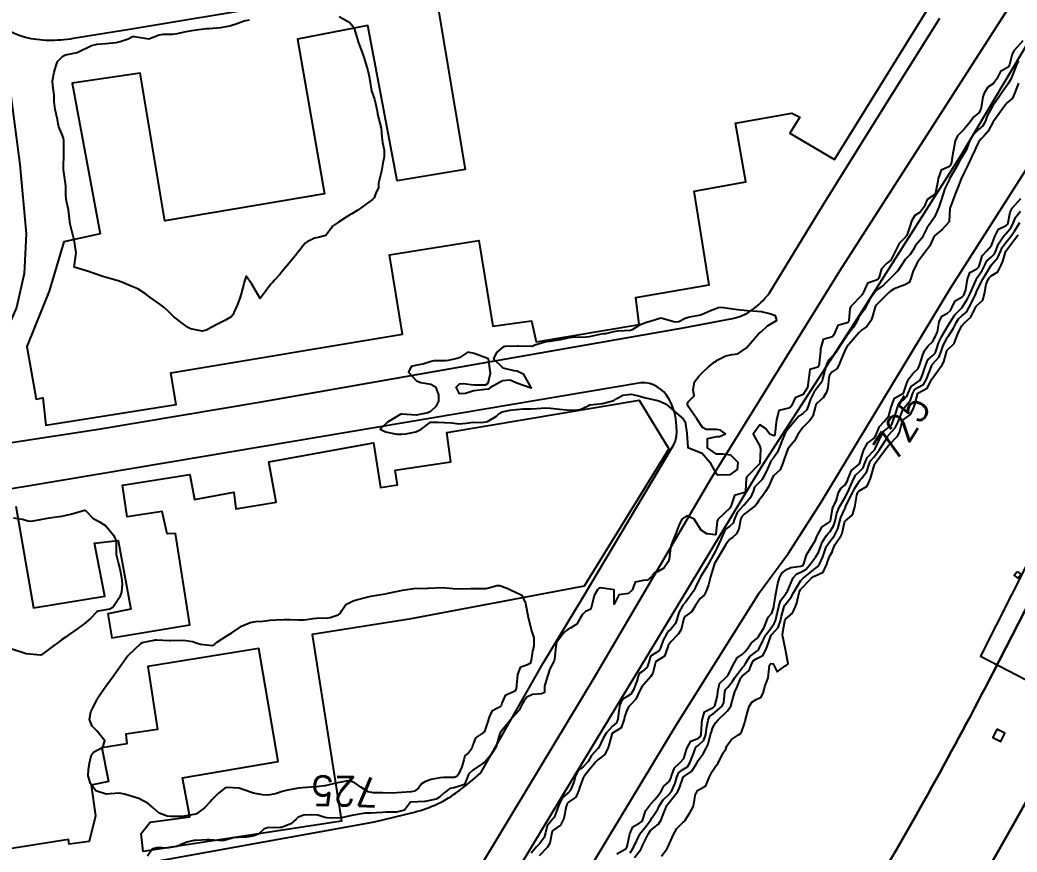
# Model space of a CAD drawing. Header units: metres. Extents: x 318500 to 325275, y 7408834 to 7428799.
# Drawn here: x 323004.6 to 323143.9, y 7418514.7 to 7418630.8 of the extents above; entities that cross this region are included whole.
import ezdxf
from ezdxf.enums import TextEntityAlignment as Align

# ---------------------------------------------------------------- set-up
doc = ezdxf.new("R2010")
doc.units = ezdxf.units.M
doc.header["$MEASUREMENT"] = 0
for name, color, linetype in [('Armário', 45, 'Continuous'), ('Cotas', 45, 'Continuous'), ('Curvas de Nivel 1m', 11, 'Continuous'), ('Curvas de Nivel 5m', 15, 'Continuous'), ('Edificações', 30, 'Continuous'), ('Estação', 45, 'Continuous'), ('Hidrografia', 140, 'Continuous'), ('Linha Férrea', 20, 'Continuous'), ('Pórticos', 45, 'Continuous'), ('Vias Primárias', 230, 'Continuous')]:
    doc.layers.add(name, color=color, linetype=linetype)
doc.styles.add('Style-STANDARD', font='STANDARD.shx')

msp = doc.modelspace()

# ---------------------------------------------------------------- linework, layer by layer
at = {"layer": 'Armário'}
msp.add_lwpolyline([(323141.04, 7418531.88), (323140.47, 7418530.72), (323141.59, 7418530.18), (323142.15, 7418531.34)], close=True, dxfattribs=at)
at = {"layer": 'Curvas de Nivel 1m', "flags": 128}
for points, elevation in [([(323144.67, 7418627.92), (323143.47, 7418626.59), (323143.17, 7418626.07), (323142.83, 7418624.6), (323142.62, 7418624.24), (323141.57, 7418623.66), (323141.04, 7418622.62), (323140.59, 7418621.98), (323139.77, 7418621.46), (323139.27, 7418620.64), (323139.11, 7418620.11), (323138.87, 7418618.65), (323138.8, 7418618.39), (323138.54, 7418617.88), (323137.85, 7418617.35), (323137.37, 7418616.67), (323136.51, 7418615.61), (323135.57, 7418614.69), (323135.21, 7418613.98), (323134.99, 7418612.7), (323134.92, 7418612.25), (323134.65, 7418610.71), (323134.44, 7418610.41), (323133.27, 7418609.88), (323132.84, 7418608.73), (323132.79, 7418608.35), (323132.5, 7418606.73), (323132.39, 7418606.5), (323131.32, 7418605.8), (323130.88, 7418604.75), (323130.35, 7418604.01), (323129.58, 7418603.54), (323129.15, 7418602.77), (323128.95, 7418602.16), (323128.46, 7418600.78), (323128.41, 7418600.68), (323128.31, 7418600.52), (323127.41, 7418599.67), (323127.01, 7418598.8), (323126.27, 7418597.35), (323125.61, 7418596.82), (323124.94, 7418596.14), (323124.56, 7418594.84), (323124.44, 7418594.62), (323124.23, 7418594.53), (323122.97, 7418594.11), (323122.43, 7418592.86), (323122.37, 7418592.68), (323122.2, 7418592.44), (323120.64, 7418590.88), (323120.5, 7418590.56), (323120.39, 7418588.89), (323120.32, 7418588.71), (323120.15, 7418588.6), (323118.85, 7418588.2), (323118.3, 7418586.92), (323118.12, 7418586.62), (323116.78, 7418586.26), (323116.45, 7418584.94), (323116.42, 7418584.61), (323116.25, 7418582.94), (323116.23, 7418582.78), (323116.06, 7418582.38), (323114.92, 7418582.09), (323114.81, 7418580.96), (323114.6, 7418579.54), (323114.23, 7418578.97), (323114.15, 7418578.83), (323114.01, 7418578.58), (323112.88, 7418578.11), (323112.37, 7418576.99), (323112.19, 7418576.79), (323111.99, 7418576.69), (323110.62, 7418576.37), (323110.3, 7418575.02), (323110.26, 7418574.71), (323110.05, 7418573.02), (323110.03, 7418572.93), (323109.94, 7418572.81), (323109.34, 7418573.03), (323108.74, 7418573.83), (323107.95, 7418574.35), (323107.02, 7418573.06), (323107.92, 7418571.46), (323108.04, 7418571.05), (323108.04, 7418570.91), (323107.95, 7418569.05), (323107.88, 7418568.84), (323106.14, 7418567.08), (323106.06, 7418566.87), (323105.96, 7418565.08), (323105.93, 7418564.98), (323105.83, 7418564.91), (323104.43, 7418564.48), (323103.96, 7418563.1), (323103.92, 7418562.98), (323103.8, 7418562.75), (323102.11, 7418561.13), (323102.01, 7418560.89), (323101.82, 7418559.13), (323101.81, 7418559.07), (323101.75, 7418559), (323100.57, 7418559.15), (323099.76, 7418559.64), (323098.78, 7418561.17), (323097.78, 7418561.64), (323097.06, 7418561.19), (323096.64, 7418560.32), (323096.24, 7418559.2), (323096.11, 7418558.84), (323095.73, 7418557.93), (323095.51, 7418557.43), (323095.46, 7418557.21), (323095.3, 7418555.62), (323095.18, 7418555.22), (323094.56, 7418554.35), (323093.68, 7418553.85), (323093.23, 7418553.69), (323092.92, 7418553.24), (323092.25, 7418552.66), (323091.66, 7418552.64), (323090.53, 7418552.4), (323090.11, 7418551.28), (323089.64, 7418550.82), (323088.29, 7418550.65), (323087.62, 7418549.31), (323087.64, 7418551.31), (323085.64, 7418551.59), (323085.48, 7418551.51), (323085.31, 7418551.34), (323084.83, 7418550.55), (323084.55, 7418549.36), (323084.35, 7418548.62), (323083.6, 7418548.28), (323083.15, 7418547.82), (323082.89, 7418547.38), (323082.41, 7418546.55), (323081.57, 7418546.02), (323081.17, 7418545.79), (323080.63, 7418545.4), (323079.55, 7418543.97), (323079.48, 7418543.42), (323079.28, 7418541.65), (323079.22, 7418541.42), (323078.65, 7418540.28), (323078.34, 7418539.44), (323077.89, 7418537.87), (323077.89, 7418537.44), (323077.91, 7418536.98), (323077.45, 7418536.8), (323076.2, 7418536.71), (323075.44, 7418536.33), (323075.07, 7418535.84), (323074.83, 7418535.48), (323074.35, 7418534.55), (323073.4, 7418533.5), (323071.81, 7418531.52), (323071.65, 7418531.26), (323071.36, 7418530.28), (323071.21, 7418529.67), (323071.17, 7418529.53), (323070.48, 7418528.4), (323069.78, 7418527.55), (323069.57, 7418527.3), (323069.32, 7418527.14), (323067.88, 7418526.15), (323067.3, 7418525.6), (323067.29, 7418525.58), (323066.7, 7418524.17), (323065.27, 7418523.7), (323065.19, 7418523.7), (323064.67, 7418523.62), (323063.89, 7418522.99), (323063.25, 7418522.4), (323062.77, 7418522.12), (323061.24, 7418521.8), (323061.12, 7418521.79), (323059.24, 7418521.7), (323059.2, 7418521.69), (323058.34, 7418520.59), (323057.23, 7418520.31), (323055.79, 7418520.29), (323055.23, 7418520.27), (323053.64, 7418520.18), (323053.22, 7418520.17), (323052.83, 7418520.16), (323051.22, 7418519.9), (323050.75, 7418519.8), (323049.53, 7418519.5), (323049.21, 7418519.47), (323047.54, 7418519.52), (323047.22, 7418519.58), (323046.23, 7418519.86), (323045.22, 7418519.95), (323044.28, 7418519.88), (323043.5, 7418519.61), (323043.21, 7418519.33), (323042.45, 7418518.66), (323041.19, 7418518.18), (323040.97, 7418518.16), (323039.19, 7418518.11), (323039.05, 7418518.09), (323038.74, 7418517.96), (323037.94, 7418517.21), (323037.17, 7418516.96), (323036.33, 7418516.83), (323035.17, 7418516.79), (323034.47, 7418516.71), (323033.16, 7418516.33), (323032.89, 7418516.31), (323031.17, 7418516.43), (323030.8, 7418516.43), (323029.16, 7418516.35), (323028.92, 7418516.33), (323027.97, 7418516.1), (323027.16, 7418515.77), (323026.54, 7418515.51), (323025.15, 7418515.27), (323023.91, 7418515.39), (323023.15, 7418515.19), (323022.47, 7418514.17)], 724), ([(323144.07, 7418625.15), (323143.81, 7418624.58), (323143.3, 7418623.28), (323142.99, 7418622.59), (323142.59, 7418621.89), (323141.7, 7418620.61), (323141.24, 7418619.95), (323140.55, 7418618.94), (323140.43, 7418618.75), (323140.36, 7418618.63), (323139.72, 7418617.46), (323139.4, 7418616.64), (323139.08, 7418616.08), (323138.51, 7418615.56), (323137.6, 7418614.66), (323137.21, 7418613.95), (323136.75, 7418612.68), (323136.46, 7418612.16), (323135.88, 7418611.26), (323135.6, 7418610.69), (323134.49, 7418608.78), (323134.45, 7418608.71), (323134.44, 7418608.69), (323134.42, 7418608.65), (323133.8, 7418607.31), (323133.59, 7418606.71), (323133.23, 7418605.57), (323132.93, 7418604.72), (323132.35, 7418603.35), (323131.94, 7418602.74), (323131.26, 7418601.81), (323130.78, 7418600.75), (323130.62, 7418600.44), (323130.3, 7418600.07), (323129.68, 7418599.37), (323129.35, 7418598.77), (323128.94, 7418598.11), (323128.27, 7418597.4), (323127.81, 7418596.79), (323127.22, 7418595.82), (323126.23, 7418594.86), (323126.21, 7418594.83), (323126.19, 7418594.81), (323125.22, 7418593.82), (323124.2, 7418593.08), (323124.06, 7418592.99), (323123.95, 7418592.84), (323123.26, 7418591.78), (323122.77, 7418590.85), (323122.58, 7418590.45), (323122.17, 7418589.89), (323121.73, 7418589.29), (323121.54, 7418588.87), (323121.04, 7418587.98), (323120.19, 7418586.89), (323120.12, 7418586.8), (323118.85, 7418584.91), (323118.56, 7418584.45), (323118.09, 7418583.94), (323117.57, 7418583.43), (323117.33, 7418582.93), (323117.01, 7418581.98), (323116.77, 7418580.93), (323116.61, 7418580.36), (323116.03, 7418579.55), (323115.55, 7418578.95), (323115.01, 7418577.95), (323114.71, 7418576.96), (323114.51, 7418576.44), (323113.97, 7418575.92), (323113.41, 7418575.54), (323112.92, 7418574.99), (323111.95, 7418573.83), (323111.57, 7418573.38), (323111.39, 7418573.01), (323110.98, 7418571.96), (323110.61, 7418571.01), (323110.4, 7418570.52), (323109.89, 7418569.8), (323109.55, 7418569.36), (323109.4, 7418569.03), (323109.05, 7418568.21), (323108.45, 7418567.04), (323108.23, 7418566.67), (323107.85, 7418566.3), (323107.23, 7418565.67), (323107.01, 7418565.06), (323106.66, 7418564.22), (323105.8, 7418563.18), (323105.75, 7418563.13), (323105.69, 7418563.08), (323104.77, 7418562.11), (323104.38, 7418561.09), (323104.24, 7418560.63), (323103.77, 7418560.23), (323103.13, 7418559.74), (323102.83, 7418559.11), (323102.52, 7418558.34), (323101.96, 7418557.13), (323101.72, 7418556.68), (323100.86, 7418555.14), (323100.46, 7418554.38), (323099.69, 7418553.16), (323099.67, 7418553.13), (323099.02, 7418551.79), (323098.71, 7418551.16), (323097.62, 7418549.66), (323097.22, 7418549.19), (323096.63, 7418548.17), (323096.37, 7418547.2), (323096.17, 7418546.61), (323095.57, 7418545.88), (323095.22, 7418545.56), (323094.98, 7418545.22), (323094.47, 7418544.3), (323094.08, 7418543.22), (323093.91, 7418542.85), (323093.53, 7418542.6), (323092.71, 7418542.06), (323092.45, 7418541.25), (323092.22, 7418540.53), (323091.49, 7418539.87), (323091.12, 7418539.64), (323090.96, 7418539.27), (323090.76, 7418538.56), (323090.25, 7418537.28), (323089.96, 7418536.77), (323089.45, 7418536.43), (323088.72, 7418536.02), (323088.42, 7418535.3), (323088.28, 7418534.44), (323088.12, 7418533.3), (323087.93, 7418532.77), (323087.39, 7418532.28), (323086.49, 7418531.32), (323086.09, 7418530.61), (323085.49, 7418529.34), (323085.44, 7418529.25), (323085.35, 7418529.17), (323084.46, 7418528.23), (323084, 7418527.36), (323083.31, 7418526.62), (323082.57, 7418526.12), (323082.24, 7418525.38), (323082.03, 7418524.64), (323081.53, 7418523.39), (323081.43, 7418523.22), (323081.27, 7418523.09), (323080.36, 7418522.29), (323079.96, 7418521.41), (323079.22, 7418519.57), (323079.11, 7418519.42), (323078.26, 7418518.38), (323078.02, 7418517.44), (323077.84, 7418516.78), (323077.17, 7418515.86), (323076.95, 7418515.67), (323076.75, 7418515.45), (323076.04, 7418514.58)], 723), ([(323144.07, 7418622.05), (323143.52, 7418620.59), (323143.22, 7418619.94), (323142.56, 7418619.33), (323142.21, 7418618.95), (323141.98, 7418618.61), (323140.53, 7418616.65), (323140.52, 7418616.64), (323139.82, 7418615.32), (323139.21, 7418614.64), (323138.86, 7418614.28), (323138.49, 7418613.78), (323138.11, 7418613.02), (323137.96, 7418612.66), (323137.49, 7418611.7), (323137.04, 7418610.67), (323136.43, 7418609.47), (323136.08, 7418608.69), (323135.6, 7418607.49), (323135.26, 7418606.69), (323135.03, 7418606.05), (323134.52, 7418604.7), (323134.49, 7418604.58), (323134.37, 7418602.7), (323134.36, 7418602.68), (323134.34, 7418602.65), (323133.42, 7418601.62), (323132.35, 7418600.73), (323132.31, 7418600.67), (323131.67, 7418599.35), (323131.27, 7418598.75), (323130.27, 7418597.41), (323129.98, 7418597.04), (323129.81, 7418596.76), (323129.33, 7418595.68), (323129.05, 7418594.77), (323128.79, 7418594.2), (323128.22, 7418593.88), (323126.73, 7418593.32), (323126.2, 7418593.01), (323126.09, 7418592.92), (323125.98, 7418592.81), (323124.18, 7418591.05), (323124.09, 7418590.93), (323124.05, 7418590.84), (323123.66, 7418589.35), (323123.46, 7418588.85), (323122.9, 7418588.09), (323122.13, 7418587.55), (323121.79, 7418587.2), (323121.52, 7418586.87), (323120.1, 7418585.22), (323119.91, 7418584.89), (323119.37, 7418583.61), (323119.08, 7418582.9), (323118.74, 7418582.23), (323118.05, 7418581.75), (323117.69, 7418581.28), (323117.61, 7418580.92), (323117.44, 7418579.52), (323117.25, 7418578.93), (323116.81, 7418578.13), (323116, 7418577.44), (323115.78, 7418577.16), (323115.72, 7418576.94), (323115.36, 7418575.55), (323114.96, 7418574.96), (323113.95, 7418573.99), (323113.26, 7418572.98), (323112.81, 7418572.1), (323111.91, 7418571.07), (323111.88, 7418571.03), (323111.87, 7418571), (323111.36, 7418569.54), (323111.18, 7418569.01), (323110.79, 7418568.09), (323109.86, 7418567.24), (323109.72, 7418567.02), (323109.16, 7418565.71), (323108.76, 7418565.04), (323108.39, 7418564.48), (323107.81, 7418563.78), (323107.53, 7418563.33), (323107.3, 7418563.06), (323105.79, 7418561.89), (323105.39, 7418561.48), (323105.26, 7418561.09), (323105.04, 7418559.81), (323104.64, 7418559.09), (323104.18, 7418558.66), (323103.74, 7418558.35), (323103.19, 7418557.64), (323102.9, 7418557.11), (323101.7, 7418555.16), (323101.69, 7418555.13), (323101.22, 7418553.59), (323101.09, 7418553.14), (323100.77, 7418552.02), (323100.47, 7418551.14), (323100.18, 7418550.6), (323099.63, 7418550.1), (323098.96, 7418549.16), (323098.48, 7418548.3), (323097.6, 7418547.67), (323097.37, 7418547.4), (323097.3, 7418547.18), (323096.96, 7418545.8), (323096.61, 7418545.19), (323095.55, 7418544.06), (323095.18, 7418543.57), (323095.06, 7418543.21), (323094.66, 7418542.08), (323093.51, 7418541.37), (323093.42, 7418541.32), (323093.39, 7418541.23), (323093.01, 7418539.72), (323092.73, 7418539.24), (323091.47, 7418537.77), (323091.22, 7418537.26), (323090.64, 7418536.07), (323089.9, 7418535.28), (323089.66, 7418535.05), (323089.42, 7418534.61), (323089.08, 7418533.62), (323089.03, 7418533.29), (323088.61, 7418532.07), (323087.38, 7418531.33), (323087.36, 7418531.31), (323086.9, 7418529.78), (323086.76, 7418529.32), (323086.3, 7418528.36), (323085.32, 7418527.61), (323085.18, 7418527.48), (323085.08, 7418527.34), (323083.97, 7418526.02), (323083.46, 7418525.37), (323083.39, 7418525.27), (323083.3, 7418525.1), (323082.8, 7418523.85), (323082.67, 7418523.38), (323082.26, 7418522.38), (323081.24, 7418521.69), (323081.08, 7418521.56), (323081, 7418521.39), (323080.91, 7418521.07), (323080.57, 7418519.4), (323080.14, 7418518.48), (323079.2, 7418517.85), (323078.98, 7418517.64), (323078.91, 7418517.42), (323078.62, 7418515.98), (323078.31, 7418515.43), (323077.15, 7418514.21)], 722), ([(323087.99, 7418514.47), (323089.17, 7418515.15), (323089.26, 7418515.2), (323089.32, 7418515.29), (323089.41, 7418515.52), (323089.82, 7418517.28), (323090.23, 7418518.24), (323091.21, 7418518.8), (323091.47, 7418519), (323091.61, 7418519.25), (323092.01, 7418520.47), (323092.56, 7418521.24), (323093.26, 7418522.02), (323093.8, 7418522.69), (323094.17, 7418523.22), (323094.57, 7418523.93), (323095.29, 7418524.6), (323095.52, 7418524.98), (323095.58, 7418525.21), (323096.02, 7418526.5), (323096.78, 7418527.19), (323097.34, 7418527.77), (323097.78, 7418529.17), (323098.32, 7418530.21), (323099.37, 7418530.63), (323099.68, 7418530.84), (323099.77, 7418531.15), (323099.86, 7418532.68), (323099.89, 7418533.15), (323100.25, 7418534.31), (323101.43, 7418534.91), (323101.68, 7418535.13), (323102.03, 7418536.54), (323102.08, 7418537.12), (323102.34, 7418538.26), (323103.19, 7418539.1), (323103.49, 7418539.38), (323104.35, 7418541.09), (323104.77, 7418541.83), (323105.53, 7418542.37), (323105.9, 7418542.7), (323106.17, 7418543.06), (323106.74, 7418543.87), (323107.56, 7418544.54), (323107.78, 7418544.83), (323107.91, 7418545.04), (323108.5, 7418545.96), (323108.92, 7418547.03), (323109.11, 7418547.52), (323109.61, 7418548.09), (323109.87, 7418548.77), (323109.91, 7418549.02), (323110.15, 7418550.51), (323110.25, 7418551.01), (323110.48, 7418552.19), (323110.69, 7418553.01), (323111.04, 7418553.64), (323111.69, 7418554.18), (323112.27, 7418554.42), (323113.69, 7418554.62), (323113.94, 7418554.73), (323114.09, 7418554.96), (323114.48, 7418556.2), (323114.94, 7418556.95), (323115.74, 7418558.26), (323115.93, 7418558.76), (323115.99, 7418558.94), (323116.62, 7418560.08), (323117.78, 7418560.86), (323117.8, 7418560.89), (323117.81, 7418560.92), (323118.08, 7418562.64), (323118.19, 7418562.91), (323118.6, 7418563.69), (323118.96, 7418564.9), (323119.25, 7418565.49), (323119.85, 7418565.99), (323120.2, 7418566.54), (323120.31, 7418566.88), (323120.75, 7418568), (323121.83, 7418568.86), (323121.89, 7418568.93), (323122.32, 7418570.45), (323122.47, 7418570.85), (323122.98, 7418571.79), (323123.93, 7418572.49), (323124.14, 7418572.84), (323124.65, 7418574.14), (323125.3, 7418574.82), (323125.98, 7418575.63), (323126.28, 7418576.81), (323126.76, 7418578.05), (323128.02, 7418578.78), (323128.52, 7418580.3), (323128.78, 7418580.77), (323129.31, 7418581.52), (323130.06, 7418582.22), (323130.29, 7418582.76), (323130.7, 7418584.14), (323131.01, 7418584.75), (323131.48, 7418585.37), (323132.12, 7418585.99), (323132.36, 7418586.49), (323132.47, 7418586.72), (323132.75, 7418587.33), (323133.01, 7418588.72), (323133.37, 7418589.51), (323134.17, 7418589.95), (323134.56, 7418590.31), (323134.77, 7418590.69), (323135.23, 7418591.66), (323136.2, 7418592.21), (323136.44, 7418592.45), (323136.55, 7418592.67), (323136.72, 7418593.18), (323136.93, 7418594.67), (323137.28, 7418595.62), (323138.25, 7418596.14), (323138.52, 7418596.38), (323138.62, 7418596.64), (323139, 7418597.92), (323139.67, 7418598.63), (323140.3, 7418599.38), (323140.65, 7418600.27), (323140.76, 7418600.62), (323141.29, 7418601.65), (323142.33, 7418602.17), (323142.57, 7418602.37), (323142.65, 7418602.6), (323142.92, 7418604.04), (323143.2, 7418604.59), (323144.38, 7418605.92)], 722), ([(323089.83, 7418514.61), (323090.29, 7418515.27), (323091.19, 7418517.24), (323091.2, 7418517.26), (323092.09, 7418518.37), (323092.72, 7418519.24), (323092.91, 7418519.55), (323093.23, 7418520), (323093.73, 7418520.74), (323093.97, 7418521.22), (323094.48, 7418522), (323095.27, 7418522.75), (323095.62, 7418523.2), (323096.13, 7418524.35), (323096.38, 7418525.19), (323096.66, 7418525.84), (323097.32, 7418526.28), (323097.86, 7418526.63), (323098.2, 7418527.17), (323098.75, 7418528.57), (323098.94, 7418529.16), (323099.08, 7418529.43), (323099.36, 7418529.6), (323100.16, 7418530.35), (323100.42, 7418531.14), (323100.53, 7418532), (323100.72, 7418533.14), (323100.92, 7418533.63), (323101.42, 7418534.01), (323102.69, 7418535.11), (323102.93, 7418535.62), (323103.07, 7418537.11), (323103.16, 7418537.41), (323103.47, 7418537.75), (323104.08, 7418538.49), (323104.46, 7418539.09), (323105.5, 7418540.44), (323105.8, 7418540.78), (323105.95, 7418541.07), (323106.56, 7418542.03), (323107.54, 7418542.77), (323107.7, 7418542.88), (323107.82, 7418543.05), (323108.38, 7418544.22), (323108.81, 7418545.03), (323109.58, 7418546.08), (323109.98, 7418546.62), (323110.13, 7418547.01), (323110.42, 7418548.2), (323110.61, 7418549.01), (323110.86, 7418549.78), (323111.65, 7418550.88), (323111.7, 7418550.95), (323111.73, 7418551), (323111.81, 7418551.15), (323112.62, 7418552.99), (323113.12, 7418553.54), (323113.68, 7418553.78), (323114.42, 7418554.23), (323115.05, 7418554.95), (323115.3, 7418555.35), (323115.71, 7418555.88), (323116.14, 7418556.52), (323116.28, 7418556.93), (323116.67, 7418558), (323117.28, 7418558.92), (323117.5, 7418559.17), (323117.76, 7418559.47), (323118.31, 7418560.37), (323118.46, 7418560.91), (323118.7, 7418562.01), (323119.07, 7418562.9), (323119.82, 7418564.16), (323120.19, 7418564.88), (323120.72, 7418566.01), (323121.09, 7418566.87), (323121.35, 7418567.38), (323121.87, 7418567.85), (323122.38, 7418568.36), (323122.56, 7418568.85), (323122.94, 7418569.81), (323123.91, 7418570.8), (323123.95, 7418570.84), (323124.01, 7418570.93), (323124.92, 7418572.83), (323125.29, 7418573.48), (323125.96, 7418574.01), (323126.37, 7418574.4), (323126.55, 7418574.8), (323126.86, 7418575.68), (323127.17, 7418576.79), (323127.41, 7418577.38), (323128.01, 7418577.83), (323128.49, 7418578.29), (323128.68, 7418578.77), (323129.1, 7418579.71), (323130.04, 7418580.37), (323130.29, 7418580.52), (323130.43, 7418580.75), (323130.65, 7418581.35), (323131.12, 7418582.74), (323131.41, 7418583.41), (323132.09, 7418584.01), (323132.45, 7418584.37), (323132.6, 7418584.72), (323132.96, 7418585.87), (323133.35, 7418586.71), (323134.14, 7418588.06), (323134.39, 7418588.46), (323134.52, 7418588.7), (323135.17, 7418589.68), (323136.16, 7418590.68), (323136.95, 7418591.92), (323137.33, 7418592.66), (323138.14, 7418594.57), (323138.17, 7418594.65), (323138.19, 7418594.7), (323138.23, 7418594.75), (323139, 7418595.89), (323139.36, 7418596.63), (323139.65, 7418597.25), (323140.28, 7418597.77), (323140.71, 7418598.19), (323140.89, 7418598.61), (323141.28, 7418599.63), (323141.94, 7418600.6), (323142.12, 7418600.8), (323142.32, 7418600.99), (323143.04, 7418601.88), (323143.38, 7418602.58), (323143.65, 7418603.28), (323144.36, 7418604.17)], 723), ([(323090.45, 7418513.97), (323091.16, 7418514.84), (323091.36, 7418515.07), (323091.44, 7418515.26), (323091.55, 7418515.63), (323092.36, 7418517.24), (323092.7, 7418517.74), (323093.2, 7418518.18), (323093.83, 7418518.61), (323094.17, 7418519.22), (323094.48, 7418519.97), (323094.97, 7418521.21), (323095.08, 7418521.39), (323095.25, 7418521.59), (323096.5, 7418523.19), (323096.76, 7418523.7), (323097.24, 7418525.18), (323097.26, 7418525.22), (323097.3, 7418525.25), (323098.47, 7418526.01), (323099.15, 7418527.15), (323099.33, 7418527.5), (323100.03, 7418528.46), (323100.42, 7418529.14), (323100.73, 7418529.77), (323101.09, 7418531.13), (323101.14, 7418531.38), (323101.39, 7418532.1), (323101.78, 7418532.75), (323102.08, 7418533.12), (323103.42, 7418534.45), (323103.91, 7418535.09), (323104.25, 7418536.29), (323104.45, 7418537.09), (323104.77, 7418537.78), (323105.32, 7418539.07), (323105.49, 7418539.28), (323106.47, 7418540.09), (323106.86, 7418541.06), (323107.09, 7418541.48), (323107.52, 7418541.75), (323108.38, 7418542.18), (323108.83, 7418543.03), (323109.01, 7418543.57), (323109.56, 7418545.02), (323109.57, 7418545.04), (323110.5, 7418546.09), (323110.82, 7418547.01), (323110.96, 7418547.64), (323111.36, 7418549), (323111.44, 7418549.19), (323111.63, 7418549.44), (323112.34, 7418550.29), (323112.7, 7418550.98), (323113.67, 7418552.61), (323114.01, 7418552.96), (323114.92, 7418553.72), (323115.69, 7418554.29), (323116.06, 7418554.57), (323116.3, 7418554.93), (323116.73, 7418555.92), (323117.06, 7418556.93), (323117.25, 7418557.41), (323117.74, 7418558.07), (323118.38, 7418558.91), (323118.84, 7418559.82), (323119.12, 7418560.9), (323119.26, 7418561.43), (323119.81, 7418562.64), (323119.9, 7418562.8), (323119.93, 7418562.89), (323119.98, 7418563.06), (323120.89, 7418564.87), (323121.21, 7418565.5), (323121.86, 7418566.54), (323122, 7418566.72), (323122.13, 7418566.86), (323122.88, 7418567.84), (323123.24, 7418568.85), (323123.42, 7418569.32), (323123.9, 7418569.89), (323124.64, 7418570.83), (323125.78, 7418572.65), (323125.85, 7418572.81), (323125.89, 7418572.86), (323125.94, 7418572.92), (323126.85, 7418573.91), (323127.25, 7418574.79), (323127.99, 7418576.53), (323128.08, 7418576.69), (323128.17, 7418576.78), (323128.98, 7418577.8), (323129.34, 7418578.77), (323129.55, 7418579.24), (323130.03, 7418579.55), (323130.8, 7418579.99), (323131.25, 7418580.74), (323131.99, 7418582.65), (323132.01, 7418582.73), (323132.03, 7418582.77), (323132.07, 7418582.81), (323132.98, 7418583.82), (323133.34, 7418584.71), (323133.53, 7418585.29), (323134.13, 7418586.52), (323134.19, 7418586.64), (323134.24, 7418586.7), (323134.99, 7418587.85), (323135.42, 7418588.69), (323135.7, 7418589.14), (323136.16, 7418589.54), (323136.79, 7418590.05), (323137.16, 7418590.67), (323137.5, 7418591.36), (323138.1, 7418592.65), (323138.21, 7418592.92), (323139.06, 7418594.64), (323139.49, 7418595.39), (323140.26, 7418596.62), (323141.21, 7418597.68), (323141.59, 7418598.61), (323141.79, 7418599.11), (323142.3, 7418599.79), (323142.96, 7418600.59), (323143.52, 7418601.39), (323144.24, 7418602.57)], 724)]:
    msp.add_lwpolyline(points, dxfattribs=dict(at, elevation=elevation))
at = {"layer": 'Curvas de Nivel 1m', "elevation": 724, "flags": 128}
msp.add_lwpolyline([(323110.31, 7418589.02), (323110.16, 7418589.58), (323109.36, 7418589.83), (323108.17, 7418590.12), (323107, 7418590.23), (323106.17, 7418590.24), (323104.88, 7418590.38), (323104.17, 7418590.51), (323102.56, 7418590.74), (323102.17, 7418590.69), (323101.08, 7418590.24), (323100.16, 7418589.82), (323099.66, 7418589.66), (323098.15, 7418589.38), (323097.98, 7418589.35), (323097.52, 7418589.19), (323096.63, 7418588.72), (323096.14, 7418588.69), (323094.15, 7418589.24), (323092.64, 7418588.76), (323092.14, 7418588.65), (323091.16, 7418588.25), (323090.12, 7418587.59), (323089.9, 7418587.52), (323088.12, 7418587.43), (323088.02, 7418587.42), (323087.54, 7418587.33), (323086.42, 7418587.03), (323086.12, 7418587.05), (323085.79, 7418587.02), (323084.11, 7418586.61), (323083.29, 7418586.56), (323082.11, 7418586.57), (323081.08, 7418586.44), (323080.11, 7418586.2), (323078.66, 7418585.99), (323078.1, 7418585.94), (323076.54, 7418585.47), (323076.24, 7418585.33), (323076.1, 7418585.29), (323074.27, 7418585.32), (323074.1, 7418585.32), (323072.34, 7418585.29), (323072.09, 7418585.18), (323071.18, 7418584.45), (323070.79, 7418583.55), (323072.05, 7418582.3), (323073.62, 7418581.93), (323074.05, 7418581.89), (323074.91, 7418581.49), (323076.02, 7418579.48), (323074.03, 7418580.17), (323073.09, 7418580.57), (323072.03, 7418580.48), (323070.36, 7418579.55), (323070.18, 7418579.4), (323070.02, 7418579.31), (323068.45, 7418579.14), (323068.01, 7418579.09), (323066.86, 7418578.74), (323066.01, 7418578.69), (323065.57, 7418579.62), (323066.02, 7418580.05), (323066.56, 7418580.13), (323068.02, 7418579.93), (323069.67, 7418579.92), (323070.03, 7418580.17), (323070.33, 7418581.56), (323070.07, 7418583.56), (323068.08, 7418584.31), (323067.2, 7418584.47), (323066.07, 7418583.77), (323065.97, 7418583.71), (323065.68, 7418583.62), (323064.38, 7418583.32), (323064.06, 7418583.28), (323062.45, 7418583.27), (323062.06, 7418583.19), (323060.92, 7418582.81), (323060.05, 7418582.69), (323059.28, 7418582.47), (323058.88, 7418581.7), (323060.03, 7418580.47), (323060.61, 7418580.27), (323062.02, 7418580.02), (323062.67, 7418579.65), (323063.11, 7418578.53), (323063.07, 7418577.64), (323062.73, 7418576.9), (323061.97, 7418576.19), (323061.6, 7418576.03), (323059.96, 7418575.69), (323057.96, 7418575.86), (323057.82, 7418575.85), (323057.61, 7418575.72), (323055.95, 7418574.7), (323054.95, 7418573.75), (323055.6, 7418573.41), (323055.93, 7418573.33), (323057.28, 7418573.07), (323057.93, 7418573.04), (323058.54, 7418573.09), (323059.94, 7418573.36), (323060.61, 7418573.68), (323061.95, 7418574.71), (323063.03, 7418574.72), (323063.95, 7418574.68), (323064.94, 7418574.63), (323065.95, 7418574.51), (323066.93, 7418574.57), (323067.95, 7418574.7), (323069.07, 7418574.69), (323069.95, 7418574.8), (323071.21, 7418575.54), (323071.55, 7418575.95), (323071.97, 7418576.16), (323073.1, 7418576.38), (323073.98, 7418576.51), (323074.88, 7418576.59), (323075.98, 7418576.6), (323076.83, 7418576.62), (323077.98, 7418576.71), (323078.74, 7418576.67), (323079.98, 7418576.52), (323080.94, 7418576.45), (323081.98, 7418576.4), (323082.87, 7418576.49), (323083.98, 7418577.02), (323084.23, 7418577.12), (323085.99, 7418577.34), (323087.57, 7418577.75), (323088, 7418578.01), (323088.82, 7418578.49), (323090.01, 7418578.61), (323090.85, 7418578.44), (323092, 7418578.1), (323093.48, 7418577.77), (323094, 7418577.64), (323094.86, 7418577.23), (323095.98, 7418576.27), (323097.23, 7418575.19), (323097.52, 7418574.75), (323097.77, 7418573.18), (323097.91, 7418571.18), (323099.9, 7418570.39), (323100.99, 7418569.14), (323101.3, 7418568.56), (323101.86, 7418567.52), (323102.1, 7418567.36), (323103.86, 7418567.42), (323104.85, 7418568.11), (323104.94, 7418569.09), (323103.9, 7418570.1), (323102.74, 7418570.27), (323101.9, 7418570.24), (323100.67, 7418571.15), (323100.64, 7418572.44), (323101.93, 7418572.71), (323102.34, 7418572.72), (323103.18, 7418573.11), (323102.45, 7418573.62), (323101.95, 7418573.7), (323100.48, 7418573.69), (323099.95, 7418573.99), (323099.17, 7418575.17), (323097.99, 7418576.88), (323097.86, 7418577.18), (323097.86, 7418577.32), (323098, 7418577.62), (323098.8, 7418578.38), (323098.66, 7418579.17), (323098.84, 7418580.36), (323099.49, 7418581.17), (323099.75, 7418581.45), (323100.05, 7418581.75), (323100.77, 7418582.44), (323101.67, 7418583.14), (323101.91, 7418583.29), (323102.07, 7418583.41), (323103.19, 7418584), (323104.09, 7418584.15), (323104.9, 7418584.28), (323106.1, 7418585.08), (323107.77, 7418587.06), (323107.97, 7418587.21), (323108.12, 7418587.34), (323109.01, 7418588.17), (323110.15, 7418588.81), (323110.28, 7418588.88)], close=True, dxfattribs=at)
at = {"layer": 'Curvas de Nivel 5m', "elevation": 725, "flags": 128}
for points in [[(323049.22, 7418631.33), (323050.69, 7418630.48), (323051.28, 7418629.81), (323051.56, 7418628.92), (323051.87, 7418627.81), (323052.63, 7418625.8), (323053.21, 7418623.79), (323053.41, 7418622.96), (323053.59, 7418621.78), (323053.75, 7418620.97), (323054.13, 7418619.78), (323054.53, 7418618.16), (323054.57, 7418617.77), (323054.59, 7418617.69), (323055.07, 7418615.76), (323055.18, 7418614.47), (323055.28, 7418613.76), (323055.52, 7418612.69), (323055.5, 7418611.75), (323055.32, 7418610.86), (323055.11, 7418609.76), (323054.72, 7418608.09), (323054.7, 7418607.77), (323054.71, 7418607.44), (323054.38, 7418606.81), (323054.09, 7418606.05), (323053.89, 7418605.78), (323052.35, 7418604.66), (323051.83, 7418604.32), (323051, 7418603.81), (323050.58, 7418603.57), (323050.33, 7418603.41), (323049.12, 7418602.64), (323048.31, 7418602.06), (323048.16, 7418601.85), (323047.37, 7418600.79), (323046.29, 7418600.48), (323045.79, 7418600.38), (323044.73, 7418599.9), (323044.47, 7418599.7), (323044.27, 7418599.46), (323043.59, 7418598.58), (323043.07, 7418597.92), (323042.24, 7418596.93), (323041.41, 7418595.94), (323040.87, 7418595.29), (323040.21, 7418594.55), (323039.92, 7418594.23), (323039.7, 7418593.96), (323039.04, 7418593.11), (323038.17, 7418591.98), (323037.01, 7418594), (323036.22, 7418595.1), (323035.95, 7418594.27), (323035.9, 7418594.01), (323035.54, 7418592.65), (323035.35, 7418592.02), (323035.03, 7418591.15), (323034.53, 7418590.03), (323034.41, 7418589.77), (323034.14, 7418589.42), (323033.26, 7418588.92), (323032.12, 7418588.34), (323031.94, 7418588.25), (323031.62, 7418588.07), (323030.66, 7418587.54), (323030.11, 7418587.41), (323028.45, 7418587.77), (323028.12, 7418587.93), (323027.85, 7418588.11), (323026.14, 7418589.42), (323025.39, 7418590.15), (323024.75, 7418590.75), (323024.16, 7418591.18), (323022.79, 7418592.18), (323022.18, 7418592.64), (323021.09, 7418593.31), (323020.19, 7418593.72), (323018.86, 7418594.24), (323018.2, 7418594.49), (323017.87, 7418594.59), (323016.21, 7418595.07), (323015.02, 7418595.49), (323014.22, 7418595.77), (323012.23, 7418596.33), (323012.48, 7418598.33), (323012.27, 7418599.87), (323012.17, 7418600.33), (323012.13, 7418600.48), (323011.66, 7418602.34), (323011.58, 7418603.08), (323011.44, 7418604.34), (323011.13, 7418605.56), (323011.04, 7418606.34), (323011.07, 7418607.65), (323010.97, 7418608.34), (323010.75, 7418610), (323010.74, 7418610.35), (323010.77, 7418612.01), (323010.79, 7418612.35), (323010.79, 7418614.03), (323010.72, 7418614.35), (323010.48, 7418614.95), (323010.07, 7418615.94), (323010, 7418616.36), (323009.9, 7418616.96), (323009.57, 7418618.36), (323009.43, 7418619.47), (323009.41, 7418620.37), (323009.24, 7418621.7), (323009.19, 7418622.37), (323009.42, 7418623.54), (323009.67, 7418624.37), (323009.91, 7418625.07), (323010.62, 7418625.8), (323011.01, 7418625.96), (323012.63, 7418626.33), (323014.64, 7418627.29), (323015.44, 7418627.49), (323016.64, 7418627.57), (323018.07, 7418627.69), (323018.65, 7418627.82), (323019.75, 7418628.23), (323020.35, 7418628.52), (323020.65, 7418628.55), (323022.65, 7418628.2), (323024.07, 7418628.77), (323024.66, 7418628.86), (323025.95, 7418628.86), (323026.66, 7418628.97), (323027.61, 7418629.19), (323028.67, 7418629.36), (323029.3, 7418629.48), (323030.67, 7418629.65), (323031.09, 7418629.67), (323032.68, 7418629.79), (323032.91, 7418629.82), (323033.96, 7418630.05), (323034.53, 7418630.2), (323034.68, 7418630.25), (323035.97, 7418630.74), (323036.69, 7418630.85)], [(323094.21, 7418514.17), (323095.01, 7418515.21), (323095.07, 7418515.31), (323095.17, 7418515.52), (323095.9, 7418517.2), (323096.37, 7418518.03), (323097.22, 7418518.86), (323097.39, 7418519), (323097.53, 7418519.18), (323098.2, 7418520.21), (323098.71, 7418521.16), (323098.98, 7418522.87), (323099.15, 7418523.15), (323099.2, 7418523.22), (323099.27, 7418523.31), (323100.43, 7418523.99), (323100.9, 7418525.13), (323101.03, 7418525.41), (323101.31, 7418525.98), (323101.76, 7418526.69), (323102.15, 7418527.12), (323102.84, 7418528.6), (323103.19, 7418529.1), (323103.24, 7418529.21), (323103.36, 7418529.54), (323104, 7418530.46), (323104.98, 7418531.08), (323105.23, 7418531.23), (323105.39, 7418531.48), (323105.81, 7418532.66), (323105.93, 7418533.06), (323106.23, 7418534.25), (323106.48, 7418535.06), (323106.83, 7418535.67), (323107.44, 7418536.03), (323108.14, 7418536.35), (323108.47, 7418537.03), (323108.66, 7418537.85), (323109.12, 7418539.03), (323109.32, 7418540.83), (323109.45, 7418541.02), (323109.48, 7418541.05), (323109.51, 7418541.07), (323109.84, 7418541.02), (323110.39, 7418539.9), (323111.51, 7418540.7), (323111.69, 7418540.81), (323111.93, 7418540.99), (323111.54, 7418542.99), (323111.12, 7418545), (323111.17, 7418545.41), (323111.47, 7418547), (323111.5, 7418547.1), (323111.59, 7418547.29), (323112.51, 7418548.08), (323112.95, 7418548.98), (323113.11, 7418549.5), (323113.45, 7418550.97), (323113.65, 7418551.37), (323115.18, 7418552.95), (323115.44, 7418553.18), (323115.68, 7418553.3), (323116.82, 7418553.79), (323117.32, 7418554.92), (323117.39, 7418555.24), (323117.72, 7418556.06), (323118.06, 7418556.58), (323118.15, 7418556.91), (323118.44, 7418557.61), (323119.3, 7418558.9), (323119.44, 7418559.21), (323119.78, 7418560.74), (323119.81, 7418560.86), (323119.86, 7418560.89), (323120.9, 7418561.77), (323121.23, 7418562.87), (323121.48, 7418564.52), (323121.61, 7418564.86), (323121.69, 7418565.01), (323121.83, 7418565.16), (323122.92, 7418565.77), (323123.43, 7418566.84), (323123.52, 7418567.18), (323123.88, 7418568.49), (323123.97, 7418568.76), (323123.99, 7418568.84), (323124.12, 7418569.06), (323125.4, 7418570.82), (323125.92, 7418571.49), (323127.17, 7418572.79), (323127.46, 7418573.28), (323127.82, 7418574.78), (323127.97, 7418575.06), (323128.98, 7418575.77), (323129.44, 7418576.77), (323129.58, 7418577.18), (323130.01, 7418578.76), (323131.31, 7418579.46), (323131.99, 7418580.73), (323132.05, 7418580.88), (323133.41, 7418582.71), (323133.64, 7418583.14), (323134.06, 7418584.7), (323134.07, 7418584.73), (323134.1, 7418584.77), (323135.09, 7418585.72), (323135.47, 7418586.69), (323135.65, 7418587.17), (323136.14, 7418588.17), (323136.63, 7418588.67), (323137.44, 7418589.39), (323138.03, 7418590.65), (323138.07, 7418590.76), (323138.18, 7418590.92), (323139.09, 7418591.75), (323139.32, 7418592.63), (323139.56, 7418593.97), (323139.83, 7418594.63), (323139.98, 7418594.88), (323140.24, 7418595.13), (323141.17, 7418595.68), (323141.66, 7418596.61), (323141.82, 7418597.05), (323142.29, 7418598.6), (323143.8, 7418600.58), (323144.01, 7418600.88)], [(323003.76, 7418561.38), (323005, 7418561.18), (323005.76, 7418560.94), (323006.28, 7418560.93), (323007.76, 7418561.19), (323008.77, 7418561.38), (323009.76, 7418561.5), (323010.5, 7418561.6), (323011.77, 7418561.89), (323013.19, 7418562.31), (323013.64, 7418562.44), (323013.77, 7418562.41), (323013.88, 7418562.3), (323014.83, 7418561.35), (323015.76, 7418560.81), (323016.65, 7418560.26), (323017.73, 7418558.97), (323018.05, 7418558.25), (323018.09, 7418557.86), (323018.09, 7418556.24), (323018.39, 7418554.95), (323018.58, 7418554.24), (323018.84, 7418553.04), (323018.94, 7418552.23), (323018.84, 7418551.01), (323018.57, 7418550.24), (323017.6, 7418548.87), (323017.21, 7418548.64), (323015.59, 7418548.36), (323015.38, 7418548.27), (323014.52, 7418547.34), (323013.56, 7418546.52), (323013.43, 7418546.43), (323013.25, 7418546.3), (323012.26, 7418545.61), (323011.54, 7418545.11), (323011.08, 7418544.79), (323010.46, 7418544.34), (323009.93, 7418543.95), (323009.52, 7418543.65), (323007.82, 7418542.38), (323007.64, 7418542.24), (323007.51, 7418542.2), (323005.51, 7418542.41), (323003.52, 7418543.06)]]:
    msp.add_lwpolyline(points, dxfattribs=at)
msp.add_lwpolyline([(323071.65, 7418551.93), (323072.77, 7418551.51), (323073.35, 7418551.22), (323073.64, 7418551.1), (323074.73, 7418550.58), (323075.25, 7418549.48), (323075.59, 7418547.47), (323076.14, 7418545.46), (323076.39, 7418544.62), (323076.42, 7418543.46), (323076.21, 7418542.78), (323076.03, 7418541.46), (323075.91, 7418541.06), (323075.5, 7418540.88), (323074.48, 7418540.5), (323074.11, 7418539.49), (323074, 7418538.03), (323073.92, 7418537.49), (323073.77, 7418537.18), (323073.45, 7418537.04), (323072.38, 7418536.58), (323071.94, 7418535.52), (323071.82, 7418535.13), (323071.42, 7418534.84), (323070.54, 7418534.41), (323070.17, 7418533.54), (323069.99, 7418532.94), (323069.51, 7418531.55), (323069.47, 7418531.46), (323069.38, 7418531.41), (323068.27, 7418530.66), (323067.85, 7418529.57), (323067.74, 7418529.18), (323067.34, 7418528.63), (323066.75, 7418528.16), (323066.61, 7418527.59), (323066.35, 7418526.64), (323065.86, 7418525.6), (323065.63, 7418525.27), (323065.29, 7418525.16), (323063.78, 7418525.14), (323063.29, 7418525.11), (323062.05, 7418524.88), (323061.28, 7418524.6), (323060.7, 7418524.25), (323060.28, 7418523.67), (323059.72, 7418523.23), (323059.26, 7418523.13), (323057.92, 7418523.04), (323057.26, 7418522.99), (323056.02, 7418522.97), (323055.26, 7418522.99), (323054.01, 7418523.01), (323053.26, 7418523.16), (323052.26, 7418523.78), (323051.28, 7418524.51), (323050.42, 7418524.66), (323049.28, 7418524.44), (323048.77, 7418524.34), (323047.27, 7418523.98), (323047.16, 7418523.96), (323046.06, 7418523.86), (323045.33, 7418523.8), (323045.27, 7418523.8), (323043.52, 7418523.64), (323043.27, 7418523.61), (323041.84, 7418523.34), (323041.26, 7418523.17), (323040.34, 7418522.85), (323039.25, 7418522.67), (323038.51, 7418522.7), (323037.25, 7418522.93), (323035.78, 7418523.48), (323035.26, 7418523.64), (323033.57, 7418523.73), (323033.26, 7418523.64), (323032.36, 7418522.94), (323031.49, 7418522.06), (323031.24, 7418521.77), (323030.4, 7418520.89), (323029.31, 7418520.08), (323029.25, 7418520.05), (323029.22, 7418520.04), (323027.58, 7418519.74), (323027.21, 7418519.7), (323025.65, 7418519.69), (323025.21, 7418519.74), (323024.1, 7418520.15), (323023.23, 7418520.9), (323022.57, 7418521.51), (323021.24, 7418522.19), (323019.25, 7418522.83), (323018.53, 7418522.95), (323017.25, 7418522.85), (323016.68, 7418522.81), (323015.26, 7418523.3), (323014.51, 7418524.28), (323014.18, 7418525.39), (323014.2, 7418526.29), (323014.4, 7418527.37), (323014.64, 7418528.28), (323014.93, 7418528.67), (323015.33, 7418528.89), (323016.21, 7418529.38), (323016.48, 7418530.25), (323015.37, 7418531.63), (323014.71, 7418532.28), (323014.36, 7418533.25), (323014.53, 7418534.28), (323014.82, 7418534.86), (323015.43, 7418536.01), (323015.5, 7418536.2), (323015.54, 7418536.27), (323016.31, 7418537.4), (323016.92, 7418538.26), (323017.15, 7418538.57), (323017.47, 7418539.01), (323018.36, 7418540.24), (323018.83, 7418540.89), (323019.5, 7418541.84), (323019.66, 7418542.07), (323019.8, 7418542.22), (323021.53, 7418543.85), (323021.76, 7418543.97), (323022.63, 7418544.18), (323023.39, 7418544.32), (323023.54, 7418544.33), (323023.71, 7418544.33), (323025.54, 7418544.27), (323025.67, 7418544.27), (323027.54, 7418544.29), (323028.75, 7418544.1), (323029.54, 7418543.85), (323029.87, 7418543.75), (323031.53, 7418543.57), (323031.85, 7418543.74), (323032.22, 7418544.05), (323033.55, 7418544.89), (323034.25, 7418545.33), (323035.24, 7418546.01), (323035.42, 7418546.15), (323035.56, 7418546.26), (323036.77, 7418546.79), (323037.57, 7418546.89), (323038.57, 7418546.97), (323039.58, 7418547.1), (323040.38, 7418547.14), (323041.58, 7418547.18), (323042.31, 7418547.19), (323043.58, 7418547.12), (323044.34, 7418547.12), (323045.58, 7418547.33), (323046.06, 7418547.39), (323047.58, 7418547.4), (323047.98, 7418547.45), (323049.08, 7418547.83), (323049.38, 7418548.04), (323049.6, 7418548.45), (323050.14, 7418549.28), (323051.18, 7418549.8), (323051.62, 7418549.91), (323053.09, 7418550.31), (323053.63, 7418550.45), (323054.47, 7418550.6), (323055.63, 7418550.76), (323056.94, 7418551.03), (323057.63, 7418551.21), (323058.04, 7418551.3), (323059.64, 7418551.52), (323061.52, 7418551.54), (323061.64, 7418551.54), (323063.64, 7418551.63), (323065.64, 7418551.48), (323067.58, 7418551.52), (323067.64, 7418551.52), (323069.58, 7418551.49), (323069.64, 7418551.49), (323069.7, 7418551.49), (323069.95, 7418551.55), (323071.25, 7418551.93)], close=True, dxfattribs=at)
at = {"layer": 'Edificações'}
for points in [[(323062.63, 7418635.01), (323066.81, 7418609.98), (323057.32, 7418608.41), (323053.22, 7418630.09), (323043.41, 7418628.15), (323047.17, 7418606.59), (323024.86, 7418602.82), (323021.43, 7418623.43), (323011.96, 7418622.02), (323015.85, 7418601.01), (323010.79, 7418599.91), (323008.71, 7418593), (323005.62, 7418585.29), (323006.9, 7418577.94), (323007.86, 7418578.1), (323008.28, 7418574.31), (323026.48, 7418577.21), (323025.72, 7418581.59), (323058.05, 7418586.99), (323056.27, 7418598.09), (323068.73, 7418600.07), (323070.68, 7418588.12), (323076.06, 7418588.88), (323076.71, 7418585.93), (323091.11, 7418588.35), (323090.65, 7418592.11), (323100.87, 7418593.9), (323098.78, 7418606.97), (323106, 7418608.24), (323104.56, 7418616.45), (323112.43, 7418617.86), (323113.53, 7418617.27), (323112.13, 7418615.06), (323118.37, 7418611.37), (323133.42, 7418635.64)], [(323004.08, 7418563), (323006.53, 7418548.81), (323016.51, 7418550.43), (323015.08, 7418557.83), (323018.36, 7418558.22), (323020.15, 7418548.63), (323016.92, 7418547.98), (323017.48, 7418544.61), (323028.38, 7418546.45), (323026.36, 7418559.21), (323025.18, 7418559.13), (323024.52, 7418562.24), (323019.6, 7418561.49), (323018.95, 7418565.92), (323028.38, 7418567.41), (323029, 7418563.91), (323034.49, 7418564.97), (323034.8, 7418562.64), (323040.42, 7418563.57), (323039.41, 7418569.18), (323053.99, 7418571.85), (323055, 7418565.59), (323057.38, 7418565.99), (323057.03, 7418568.01), (323064.8, 7418569.21), (323064.24, 7418573.27), (323091.12, 7418577.81), (323095.23, 7418570.98), (323083.43, 7418551.83), (323059, 7418547.22), (323045.46, 7418545.1), (323049.56, 7418519.04), (323021.87, 7418514.81), (323021.57, 7418517.33), (323022.83, 7418518.9), (323028.36, 7418519.64), (323027.36, 7418525.11), (323040.68, 7418527.35), (323037.98, 7418543.16), (323022.52, 7418540.61), (323023.87, 7418531.83), (323019.45, 7418531.17), (323019.58, 7418529.83), (323016.08, 7418529.27), (323017, 7418524.57), (323014.59, 7418524.05), (323015.21, 7418519.81), (323014.33, 7418516.22), (323011.53, 7418515.83), (323011.44, 7418516.48), (323001.68, 7418514.95)]]:
    msp.add_lwpolyline(points, dxfattribs=at)
at = {"layer": 'Estação'}
msp.add_lwpolyline([(323176.12, 7418615.97), (323138.77, 7418542.09), (323151.5, 7418535.48)], dxfattribs=at)
at = {"layer": 'Hidrografia'}
for points in [[(323026.11, 7418416.2), (323026.42, 7418416.64), (323032.42, 7418426.55), (323040.98, 7418440.98), (323047.12, 7418451), (323055.19, 7418464.37), (323065.83, 7418482.24), (323076.55, 7418499.41), (323085.03, 7418513.79), (323096.28, 7418532.46), (323107.93, 7418550.96), (323111.95, 7418556.44), (323116.54, 7418563.58), (323123.91, 7418575.81), (323134.59, 7418593.42), (323148.28, 7418614.87), (323158.69, 7418632.57), (323167.61, 7418648.68), (323179.44, 7418669.11), (323188.71, 7418684.65), (323188.98, 7418685.13)], [(323021.65, 7418425.2), (323021.78, 7418425.46), (323032.57, 7418443.34), (323042.66, 7418459.82), (323053.5, 7418478.25), (323068.68, 7418503.19), (323081.64, 7418524.66), (323094, 7418544.99), (323108.21, 7418568.47), (323121.22, 7418588.65), (323135.97, 7418611.85), (323150.5, 7418636.26)]]:
    msp.add_lwpolyline(points, dxfattribs=at)
at = {"layer": 'Linha Férrea'}
for points in [[(323316.21, 7418903.38), (323295.96, 7418857.36), (323255.66, 7418767.11), (323232.01, 7418717.9), (323140.48, 7418539.7, -0.015254), (323123.01, 7418508.23, -0.061006), (323056.4, 7418409.18, -0.093744), (322932.68, 7418312.34), (322756.56, 7418221.68), (322577.42, 7418127.21, 0.021826), (322500.35, 7418082.33, 0.036627), (322429.66, 7418027.86, 0.080354), (322310.74, 7417877.68), (322269.07, 7417801.22), (322233.98, 7417737.99, -0.002223), (322154.87, 7417593.01)], [(322154.87, 7417593.01, 0.002223), (322233.98, 7417737.99), (322269.07, 7417801.22), (322310.74, 7417877.68, -0.080354), (322429.66, 7418027.86, -0.036627), (322500.35, 7418082.33, -0.021826), (322577.42, 7418127.21), (322756.56, 7418221.68), (322932.68, 7418312.34, 0.093744), (323056.4, 7418409.18, 0.061006), (323123.01, 7418508.23, 0.015254), (323140.48, 7418539.7), (323232.01, 7418717.9), (323255.66, 7418767.11), (323295.96, 7418857.36), (323316.21, 7418903.38)], [(323318.17, 7418898.23), (323303.7, 7418864.83, 0.016709), (323274.18, 7418784.72, -0.035367), (323251.3, 7418730.96), (323150.8, 7418532.23, -0.11004), (322987.22, 7418339.83, -0.043194), (322935.02, 7418307.81), (322758.73, 7418217.45), (322579.69, 7418123.41, 0.015591), (322512.53, 7418085.27, 0.028884), (322446.68, 7418037.34, 0.09114), (322311.04, 7417869.94), (322250.35, 7417758.08, 0.01377), (322231.11, 7417719.38, -0.006143), (322196.38, 7417647.06, -0.005702), (322169.67, 7417596.02)], [(322169.67, 7417596.02, 0.005702), (322196.38, 7417647.06, 0.006143), (322231.11, 7417719.38, -0.01377), (322250.35, 7417758.08), (322311.04, 7417869.94, -0.09114), (322446.68, 7418037.34, -0.028884), (322512.53, 7418085.27, -0.015591), (322579.69, 7418123.41), (322758.73, 7418217.45), (322935.02, 7418307.81, 0.043194), (322987.22, 7418339.83, 0.11004), (323150.8, 7418532.23), (323251.3, 7418730.96, 0.035367), (323274.18, 7418784.72, -0.016709), (323303.7, 7418864.83), (323318.17, 7418898.23)]]:
    msp.add_lwpolyline(points, format="xyb", dxfattribs=at)
at = {"layer": 'Pórticos'}
msp.add_lwpolyline([(323143.89, 7418553.9), (323144.46, 7418553.46), (323144.05, 7418552.94), (323143.49, 7418553.38)], close=True, dxfattribs=at)
at = {"layer": 'Vias Primárias'}
for points in [[(323715.64, 7420145.55, 0), (323709.04, 7420132.94)], [(323831.09, 7420001.79, 0), (323833.84, 7420008.44, 0.220888)], [(323011.21, 7418440.11), (323019.19, 7418444.6), (323024.18, 7418447.6, 0.008998), (323030.27, 7418452.08, 0.077809), (323034.1, 7418456.07, 0.014887), (323038.46, 7418462.75), (323062.05, 7418501.32), (323084.81, 7418539.07), (323101.18, 7418566.88), (323119.14, 7418595.83), (323145.43, 7418636.81, 0.103298)], [(323040.1, 7418632.87), (323019.95, 7418629.51), (323012.09, 7418628.24, -0.043859), (323008.61, 7418627.99, -0.05684), (323005.44, 7418628.4, -0.102189), (323002.01, 7418630.04, 0.05508), (323000.73, 7418630.81, -2.326535)], [(323003.37, 7418620.25), (323004.63, 7418610.69), (323005.51, 7418601.01), (323005.24, 7418595.46), (323004.18, 7418590.72), (323001.59, 7418584.94), (322996.35, 7418574.49), (322993.88, 7418569.81), (322999.35, 7418571.29), (323002.88, 7418571.78), (323015.61, 7418573.76), (323038.61, 7418577.63), (323068.04, 7418582.76), (323097.27, 7418587.89), (323104.16, 7418589.19, 0.104886), (323106.7, 7418590.26, 0.082892), (323109.29, 7418592.76), (323116.79, 7418605.03), (323125.19, 7418618.51), (323133.08, 7418631.08, -0.007969)], [(322993.81, 7418508.91), (323011.68, 7418511.26), (323054.13, 7418518.95), (323059.73, 7418520.32, 0.102802), (323065.9, 7418523.25, 0.017049), (323069.02, 7418525.79), (323077.72, 7418541.11), (323083.33, 7418550.41), (323095.89, 7418571.5, 0.107988), (323096.3, 7418572.73, 0.152116), (323095.26, 7418578, 0.284987), (323091.35, 7418580.22), (323058.51, 7418574.68), (323030.36, 7418569.93), (323005.21, 7418565.72), (322994.08, 7418563.94, 0.17023)], [(322871.76, 7418055.65, 0.000002), (322880.94, 7418048.89, -0.018146)]]:
    msp.add_lwpolyline(points, format="xyb", dxfattribs=at)

# ---------------------------------------------------------------- texts
at = {"layer": 'Cotas', "style": 'Style-STANDARD'}
for rotation, p in [(57.5826, (323127.75, 7418574.04, 725)), (178.5086, (323050, 7418523.22, 725))]:
    msp.add_text('725', height=4, rotation=rotation, dxfattribs=at).set_placement(p, align=Align.MIDDLE_CENTER)

doc.saveas('drawing.dxf')
